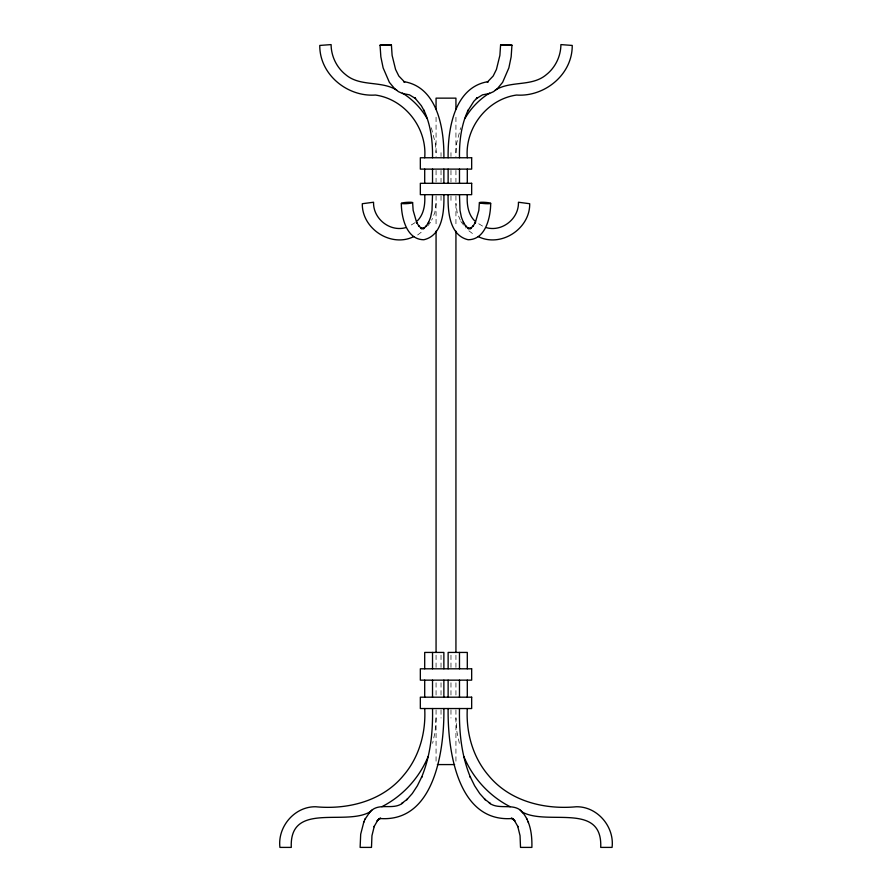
<?xml version="1.0" encoding="UTF-8"?>
<svg xmlns="http://www.w3.org/2000/svg" width="892" height="892" viewBox="0 0 892 892"><rect width="100%" height="100%" fill="white"/><g stroke="black" fill="none" stroke-linecap="round" stroke-linejoin="round"><path stroke-width="0.67" stroke-dasharray="4.46 3.34" d="M455.935 152.666L456.503 143.902L460.64 127.801M436.065 718.027L435.073 731.964L432.642 743.292M436.065 203.354L434.85 212.552L431.683 220.19M427.803 225.832L431.159 221.461M415.081 222.643L409.45 226.089M417.634 234.986L423.098 230.794M482.55 226.089L476.919 222.643M468.902 230.794L474.366 234.986M460.841 221.461L465.869 228.029M460.317 220.19L457.15 212.552L455.935 203.354M431.36 127.801L435.497 143.902L436.065 152.666M459.358 743.292L456.927 731.964L455.935 718.027M455.935 117.22L455.935 156.49M455.935 170.405L455.935 182.024M455.935 195.905L455.935 226.992M455.935 655.163L455.935 667.428M455.935 682.77L455.935 695.871M455.935 709.898L455.935 761.835M450.973 152.666L450.973 156.49M450.973 170.405L450.973 182.024M450.973 195.905L450.973 203.354M450.973 655.163L450.973 667.428M450.973 682.77L450.973 695.871M450.973 709.898L450.973 718.027M441.027 152.666L441.027 156.49M441.027 170.405L441.027 182.024M441.027 195.905L441.027 203.354M441.027 655.163L441.027 667.428M441.027 682.77L441.027 695.871M441.027 709.898L441.027 718.027M436.065 117.22L436.065 156.49M436.065 170.405L436.065 182.024M436.065 195.905L436.065 226.992M436.065 655.163L436.065 667.428M436.065 682.77L436.065 695.871M436.065 709.898L436.065 761.835"/><path stroke-width="1.34" d="M459.48 157.761C459.213 141.538 461.186 124.936 468.144 110.117L467.787 110.931L473.819 101.331L477.242 97.763L476.406 98.588L482.539 94.842L489.429 93.526L493.622 91.597L497.39 88.631L502.631 82.332L508.864 67.892L511.149 56.865L511.952 45.224L500.602 44.812L499.888 55.371L496.431 69.442L493.187 76.01L487.311 82.142L488.415 81.596C454.284 86.825 447.661 129.385 448.13 157.761M479.372 202.618L478.859 210.322L475.191 223.045L475.559 222.208L472.738 226.523L473.529 225.732L470.363 228.363L471.478 227.806L468.155 228.686L470.697 228.686L467.375 227.806L468.478 228.363L465.312 225.732L466.103 226.523L463.294 222.208L463.65 223.045L461.398 217.169L459.982 210.322L459.48 194.668M490.7 203.354C490.589 217.213 485.694 239.669 468.155 239.747C449.089 235.354 447.706 210.534 448.13 194.668M363.869 821.866L360.691 834.21L360.123 847.4L371.485 847.4L371.953 835.681L374.328 826.059M428.082 756.695C419.184 778.069 402.537 796.221 381.854 806.702M364.984 819.324L369.701 812.244M363.557 822.591L365.352 818.488M374.016 826.773L377.873 819.993L377.082 820.785L380.628 818.154L378.576 819.313L379.423 818.477C435.095 823.115 444.461 748.823 443.87 708.538M464.933 118.513C470.92 108.133 479.45 99.324 489.641 93.024M417.188 221.015C424.179 214.125 425.272 203.978 424.703 194.668M370.927 811.04C379.524 802.41 393.339 810.493 402.716 803.012L401.612 803.558L407.521 798.987L406.696 799.801L412.271 793.546L417.367 785.785L421.849 776.664L421.515 777.434C430.568 755.702 432.977 731.897 432.52 708.538M368.909 813.025L371.774 810.204M432.52 157.761C432.787 141.538 430.814 124.936 423.856 110.117L424.213 110.931L421.358 105.747L414.758 97.763L415.594 98.588L409.461 94.842L402.571 93.526L398.378 91.597L394.61 88.631L389.369 82.332L383.136 67.892L380.851 56.865L380.048 45.224L391.398 44.812L392.112 55.371L395.569 69.442L398.813 76.01L404.689 82.142L403.585 81.596C437.716 86.825 444.339 129.385 443.87 157.761M391.398 44.812L380.048 45.224M495.328 90.059C511.016 80.391 531.833 86.97 546.283 74.705C555.382 67.524 560.834 56.174 560.901 44.6L572.229 45.436C572.497 74.393 544.744 97.061 516.568 95.043C487.021 99.213 464.765 128.214 467.297 157.761M511.952 45.224L500.602 44.812M413.81 236.57C391.22 247.92 361.896 228.854 362.297 203.722L373.558 202.239C372.979 218.663 389.893 232.188 405.76 227.616M370.068 811.854C345.081 826.405 289.287 801.306 291.283 847.4L279.932 847.4C277.379 826.728 294.695 806.312 315.779 806.769C347.724 809.78 382.3 801.206 403.385 775.583C419.24 757.174 426.042 732.555 424.703 708.538M437.392 764.578L454.608 764.578M486.24 227.616C502.107 232.188 519.021 218.663 518.442 202.239L529.703 203.722C530.104 228.854 500.78 247.92 478.19 236.57M521.932 811.854C546.919 826.405 602.713 801.306 600.717 847.4L612.068 847.4C614.621 826.728 597.306 806.312 576.221 806.769C544.276 809.78 509.7 801.206 488.615 775.583C472.76 757.174 465.958 732.555 467.297 708.538M396.672 90.059C380.984 80.391 360.167 86.97 345.717 74.705C336.618 67.524 331.166 56.174 331.099 44.6L319.771 45.436C319.503 74.393 347.256 97.061 375.432 95.043C404.979 99.213 427.235 128.214 424.703 157.761M510.146 806.702C489.463 796.221 472.816 778.069 463.918 756.695M517.672 826.059L520.047 835.681L520.515 847.4L531.877 847.4C532.178 835.514 530.673 822.669 523.091 813.025C514.929 801.696 499.386 810.728 489.284 803.012L490.388 803.558L484.479 798.987L485.304 799.801L479.729 793.546L474.633 785.785L470.151 776.664L470.485 777.434C461.432 755.702 459.023 731.897 459.48 708.538M402.359 93.024C412.55 99.324 421.08 108.133 427.067 118.513M520.226 810.204L521.073 811.04M522.299 812.244L523.091 813.025M474.812 221.015C467.821 214.125 466.728 203.978 467.297 194.668M526.648 818.488L527.016 819.324M528.131 821.866L528.443 822.591M517.984 826.773L514.126 819.993L514.918 820.785L511.372 818.154L513.424 819.313L512.577 818.477C456.905 823.115 447.539 748.823 448.13 708.538M412.628 202.618A5.675 0.647 -3.8 0 1 404.143 203.722A5.675 0.647 -3.8 0 1 404.109 202.618A5.675 0.647 -3.8 0 1 412.628 202.618L413.141 210.322L416.809 223.045L416.441 222.208L419.262 226.523L418.471 225.732L421.637 228.363L420.522 227.806L423.845 228.686L421.303 228.686L424.625 227.806L423.522 228.363L426.688 225.732L425.897 226.523L428.706 222.208L428.35 223.045L430.602 217.169L432.018 210.322L432.52 194.668M401.3 203.354C401.411 217.213 406.306 239.669 423.845 239.747C442.911 235.354 444.294 210.534 443.87 194.668M467.297 169.112L467.297 183.306M467.297 668.799L467.297 652.431L448.13 652.431L448.13 668.799M467.297 680.15L467.297 697.187M459.48 169.112L459.48 183.306M459.48 652.431L459.48 668.799M459.48 680.15L459.48 697.187M455.935 109.047L455.935 98.142L436.065 98.142L436.065 109.047M455.935 231.162L455.935 652.431M448.13 169.112L448.13 183.306M448.13 680.15L448.13 697.187M443.87 169.112L443.87 183.306M443.87 668.799L443.87 652.431L424.703 652.431L424.703 668.799M443.87 680.15L443.87 697.187M436.065 231.162L436.065 652.431M432.52 169.112L432.52 183.306M432.52 652.431L432.52 668.799M432.52 680.15L432.52 697.187M424.703 169.112L424.703 183.306M424.703 680.15L424.703 697.187M471.667 157.761L420.333 157.761L420.333 169.112L471.667 169.112L471.667 157.761M471.667 183.306L420.333 183.306L420.333 194.668L471.667 194.668L471.667 183.306M471.667 668.799L420.333 668.799L420.333 680.15L471.667 680.15L471.667 668.799M471.667 697.187L420.333 697.187L420.333 708.538L471.667 708.538L471.667 697.187M481.011 203.175A5.675 0.647 3.8 0 0 490.5 203.51A5.675 0.647 3.8 0 0 483.587 202.272A5.675 0.647 3.8 0 0 481.011 203.175"/></g></svg>
